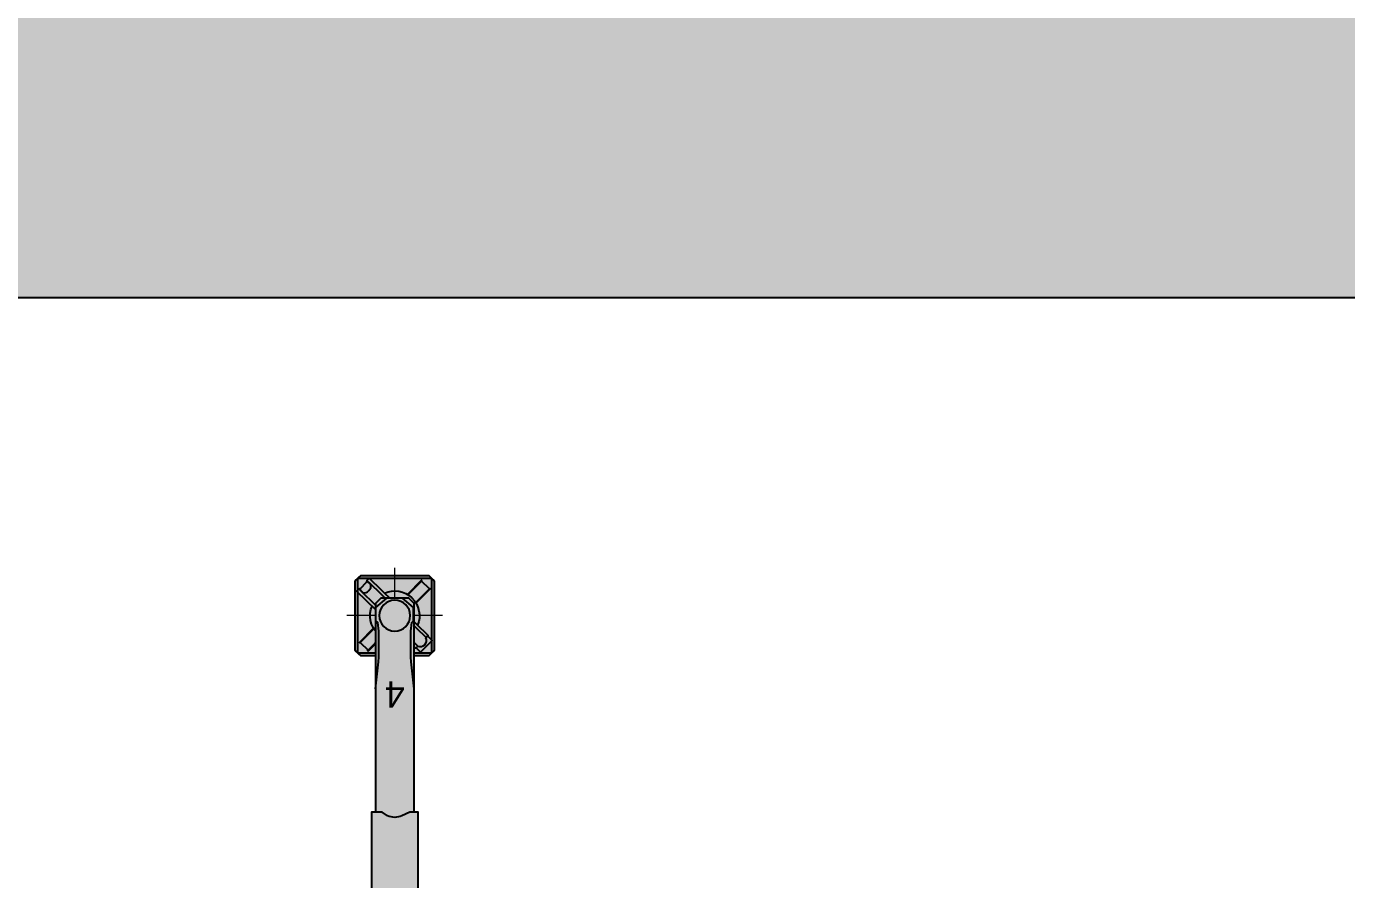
# Model space of a CAD drawing. Header units: millimetres. Extents: x -20671 to 76988, y -14746 to 75470.
# Drawn here: x -6533 to 3399, y -8063 to -1642 of the extents above; entities that cross this region are included whole.
import ezdxf

# ---------------------------------------------------------------- set-up
doc = ezdxf.new("R2010")
doc.units = ezdxf.units.MM
doc.set_wipeout_variables(frame=1)
doc.layers.add('Техника LTM 1160-5.2', color=250, linetype='Continuous')
doc.layers.add('Техника LTM 1160-5.2 Штрих', color=7, linetype='Continuous', true_color=0xffe79e)
doc.styles.get("Standard").update_dxf_attribs({"font": ''})
doc.styles.get('Standard').set_extended_font_data('Mipgost')

# ---------------------------------------------------------------- blocks, each defined once
blk = doc.blocks.new('LTM 1160-5.2-20230312.114413')
at = {"layer": 'Техника LTM 1160-5.2 Штрих', "ltscale": 30, "true_color": 0xadadad, "transparency": 16777216}
h = blk.add_hatch(color=253, dxfattribs=at)
h.dxf.hatch_style = 1
edge = h.paths.add_edge_path()
edge.add_arc((0, 0), 395.8, 220.7117, 229.2883, ccw=False)
edge.add_line((-300, -258.1), (-300, 258.1))
edge.add_arc((0, 0), 395.8, 130.7117, 139.2883, ccw=False)
edge.add_line((-258.1, 300), (258.1, 300))
edge.add_arc((0, 0), 395.8, 40.7117, 49.2883, ccw=False)
edge.add_line((300, 258.1), (300, -258.1))
edge.add_arc((0, 0), 395.8, 310.7117, 319.2883, ccw=False)
edge.add_line((258.1, -300), (-258.1, -300))
at = {"color": 0, "linetype": 'ByBlock', "lineweight": -2, "ltscale": 30, "transparency": 16777216}
blk.add_lwpolyline([(-258.1, -300, -0.03744), (-300, -258.1), (-300, 258.1, -0.03744), (-258.1, 300), (258.1, 300, -0.03744), (300, 258.1), (300, -258.1, -0.03744), (258.1, -300)], format="xyb", close=True, dxfattribs=at)
at = {"color": 0, "linetype": 'ByBlock', "lineweight": 5, "ltscale": 30, "transparency": 16777216}
for points in [[(0, 0), (0, 360)], [(-360, 0), (0, 0)], [(0, 0), (360, 0)], [(0, -360), (0, 0)]]:
    blk.add_lwpolyline(points, dxfattribs=at)
at = {"color": 0, "linetype": 'ByBlock', "lineweight": -2, "ltscale": 30, "transparency": 16777216}
for points in [[(-194.6, -275.2), (-160.7, -242.3), (-157.1, -246), (287.4, 184.9), (271.6, 201.2), (241.5, 172), (239.2, 174.3), (266.2, 201.3), (263.1, 204.3), (260.1, 201.3), (209.2, 253.7), (212.4, 256.7), (209.4, 259.8), (181.6, 233.7), (179.4, 236), (209.6, 265.2), (193.7, 281.5), (-250.8, -149.4), (-247.2, -153.1), (-281.1, -185.9)], [(-279.9, -279.9), (-279.9, 279.9), (279.9, 279.9), (279.9, -279.9)]]:
    blk.add_lwpolyline(points, close=True, dxfattribs=at)
for points in [[(-159.7, 94.8), (-266.2, 201.4), (-263.2, 204.4), (-260.1, 201.3), (-201.3, 260.1), (-204.4, 263.2), (-201.4, 266.2), (-94.8, 159.7)], [(-157.4, 98.6), (-260.1, 201.3)], [(-235, -165.7), (179.4, 236)], [(-201.3, 260.1), (-98.6, 157.4)], [(-172.9, -229.7), (241.5, 172)], [(157.4, -98.6), (260, -201.3)], [(159.7, -94.8), (266.2, -201.3), (263.1, -204.4), (260, -201.3), (201.2, -260), (204.3, -263.1), (201.3, -266.2)], [(201.3, -266.2), (94.8, -159.7)], [(201.2, -260), (98.6, -157.4)]]:
    blk.add_lwpolyline(points, dxfattribs=at)
for points in [[(241.5, 172, -0.5), (179.4, 236)], [(-160.7, -242.3), (-173.4, -229.2, -0.682878), (-234.5, -166.3), (-247.2, -153.1)]]:
    blk.add_lwpolyline(points, format="xyb", dxfattribs=at)
for start, end in [(65.35499, 202.86624), (245.35501, 22.86626)]:
    blk.add_arc((0, 0), 185.7, start, end, dxfattribs=at)
blk = doc.blocks.new('LTM 1160-5.2-20230312.115')
at = {"color": 0, "linetype": 'ByBlock', "lineweight": -2, "ltscale": 30, "transparency": 16777216}
blk.add_wipeout([(105.6, 131.6), (145, 92.2), (145, -1954.9), (-145, -1954.9), (-145, 92.2), (-105.6, 131.6)], dxfattribs=at)
at = {"layer": 'Техника LTM 1160-5.2 Штрих', "ltscale": 30, "true_color": 0xadadad, "transparency": 16777216}
h = blk.add_hatch(color=253, dxfattribs=at)
h.dxf.hatch_style = 1
h.paths.add_polyline_path([(-105.6, 131.6), (105.6, 131.6), (145, 92.2), (145, -1954.9), (-145, -1954.9), (-145, 92.2)])
at = {"color": 0, "linetype": 'ByBlock', "lineweight": -2, "ltscale": 30, "transparency": 16777216}
blk.add_lwpolyline([(-105.6, 131.6), (105.6, 131.6), (145, 92.2), (145, -1954.9), (-145, -1954.9), (-145, 92.2)], close=True, dxfattribs=at)
for points in [[(-145, -552), (-122.9, -348.3), (-121, -313.5), (-121, -118), (-128.4, -51.5), (-141.9, -38), (-141.9, 60.3), (-58.8, 131.6)], [(145, -552), (122.9, -348.3), (121, -313.5), (121, -118), (128.4, -51.5), (141.9, -38), (141.9, 60.3), (58.8, 131.6)]]:
    blk.add_lwpolyline(points, dxfattribs=at)
blk.add_circle((0, 0), 116.2, dxfattribs=at)
blk = doc.blocks.new('LTM 1160-5.2-20230312.115205')
at = {"color": 0, "linetype": 'ByBlock', "lineweight": -2, "ltscale": 30, "transparency": 16777216}
blk.add_wipeout([(-54.3, -27.9), (-54.3, -27.9), (-32.7, -35.8), (-10, -39.7), (13, -39.5), (35.6, -35), (54.3, -27.9), (94.7, 0), (175, 0), (175, -1779.8), (-175, -1779.8), (-175, 0), (-113.2, 0)], dxfattribs=at)
at = {"layer": 'Техника LTM 1160-5.2 Штрих', "ltscale": 30, "true_color": 0xadadad, "transparency": 16777216}
h = blk.add_hatch(color=253, dxfattribs=at)
h.dxf.hatch_style = 1
edge = h.paths.add_edge_path()
edge.add_line((-113.2, 0), (-54.3, -27.9))
edge.add_arc((0, 86.7), 126.8, 244.62904, 295.37096)
edge.add_line((54.3, -27.9), (94.7, 0))
edge.add_line((94.7, 0), (175, 0))
edge.add_line((175, 0), (175, -1779.8))
edge.add_line((175, -1779.8), (-175, -1779.8))
edge.add_line((-175, -1779.8), (-175, 0))
edge.add_line((-175, 0), (-113.2, 0))
at = {"color": 0, "linetype": 'ByBlock', "lineweight": -2, "ltscale": 30, "transparency": 16777216}
blk.add_lwpolyline([(-113.2, 0), (-54.3, -27.9, 0.225093), (54.3, -27.9), (94.7, 0), (175, 0), (175, -1779.8), (-175, -1779.8), (-175, 0), (-113.2, 0)], format="xyb", dxfattribs=at)
blk = doc.blocks.new('LTM 1160-5.2- План')
at = {"color": 0, "linetype": 'ByBlock', "lineweight": -2, "ltscale": 30, "transparency": 16777216, "xscale": -1, "rotation": 180}
blk.add_blockref('LTM 1160-5.2-20230312.114413', (3762, -4153), dxfattribs=at)
blk.add_blockref('LTM 1160-5.2-20230312.115', (3762, -4153), dxfattribs=at)
blk.add_blockref('LTM 1160-5.2-20230312.115205', (3762, -2675), dxfattribs=at)
at = {"layer": 'Defpoints', "color": 0, "linetype": 'ByBlock', "lineweight": -2, "ltscale": 30, "transparency": 16777216, "insert": (3762, -3559.6), "char_height": 200, "attachment_point": 5}
blk.add_mtext_dynamic_manual_height_columns('4', width=368.569, gutter_width=1, heights=[0], dxfattribs=at)

msp = doc.modelspace()

# ---------------------------------------------------------------- hatches: boundary and pattern name
at = {"lineweight": 35, "true_color": 0xfff1c8, "transparency": 33554687}
h = msp.add_hatch(color=254, dxfattribs=at)
h.dxf.hatch_style = 1
h.paths.add_polyline_path([(76987.8, -3683.6), (-20670.6, -3683.6), (-20670.6, 75469.9), (76987.8, 75469.9)])

# ---------------------------------------------------------------- linework, layer by layer
at = {"transparency": 16777216}
msp.add_lwpolyline([(76987.8, -3683.6), (-20670.6, -3683.6), (-20670.6, 75469.9), (76987.8, 75469.9)], close=True, dxfattribs=at)

# ---------------------------------------------------------------- block references
at = {"layer": 'Техника LTM 1160-5.2', "rotation": 180}
msp.add_blockref('LTM 1160-5.2- План', (0, -10229.4), dxfattribs=at)

doc.saveas('drawing.dxf')
